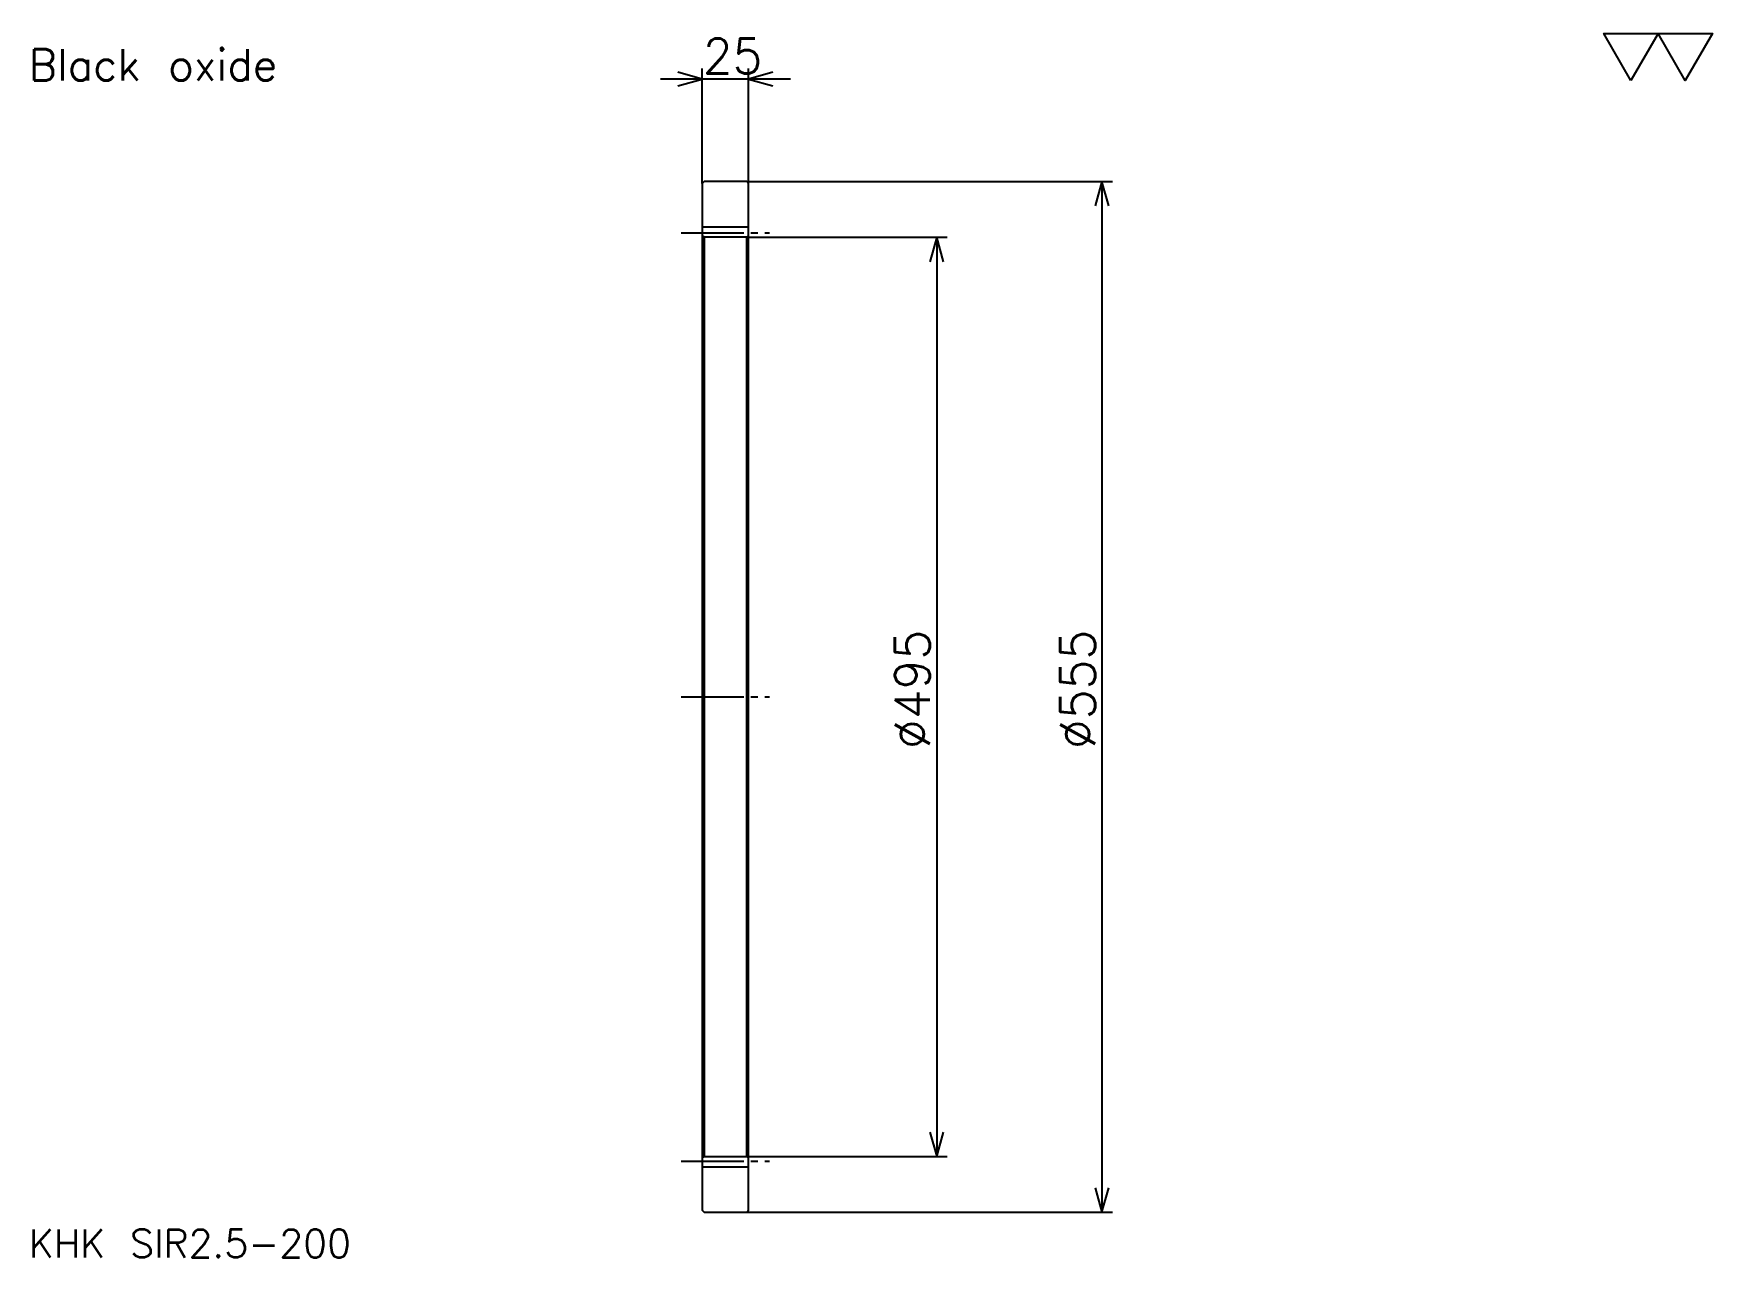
# Model space of a CAD drawing. Extents: x 40 to 944, y 41 to 700.
import ezdxf

# ---------------------------------------------------------------- set-up
doc = ezdxf.new("R2010")
doc.units = 0
doc.linetypes.add('DASHDOT', pattern=[45, 33.75, -3.75, 3.75, -3.75])
doc.layers.get('0').update_dxf_attribs({"linetype": 'CONTINUOUS'})
doc.layers.add('DASHDOT', color=6, linetype='DASHDOT')
doc.styles.add('KANJI', font='TXT', dxfattribs={"bigfont": 'BIGFONT'})

msp = doc.modelspace()

# ---------------------------------------------------------------- linework, layer by layer
at = {"color": 5}
for p, q in [((400, 619.625), (400, 681.5)), ((425, 619.625), (425, 681.5)), ((447.5, 675.875), (377.5, 675.875)), ((424, 620.625), (620.875, 620.625)), ((615.25, 620.625), (615.25, 65.625)), ((425, 590.625), (531.875, 590.625)), ((526.25, 590.625), (526.25, 95.625)), ((425, 95.625), (531.875, 95.625)), ((424, 65.625), (620.875, 65.625))]:
    msp.add_line(p, q, dxfattribs=at)
at = {"color": 4}
for p, q in [((400, 596.25), (425, 596.25)), ((425, 591.625), (424, 590.625)), ((400, 94.625), (401, 95.625)), ((425, 94.625), (424, 95.625)), ((400, 90), (425, 90))]:
    msp.add_line(p, q, dxfattribs=at)
at = {"color": 7}
msp.add_lwpolyline([(900, 675), (885.375, 700.35), (943.875, 700.35), (929.25, 675), (914.625, 700.35), (900, 675)], dxfattribs=at)
at = {"color": 5}
for points in [[(386.875, 672.125), (400, 675.875), (386.875, 679.625)], [(438.125, 679.625), (425, 675.875), (438.125, 672.125)], [(619, 607.5), (615.25, 620.625), (611.5, 607.5)], [(530, 577.5), (526.25, 590.625), (522.5, 577.5)], [(522.5, 108.75), (526.25, 95.625), (530, 108.75)], [(611.5, 78.75), (615.25, 65.625), (619, 78.75)]]:
    msp.add_lwpolyline(points, dxfattribs=at)
at = {"color": 4}
for points in [[(400, 94.625), (400, 66.625), (401, 65.625), (424, 65.625), (425, 66.625), (425, 619.625), (424, 620.625), (401, 620.625), (400, 619.625), (400, 94.625)], [(400, 591.625), (401, 590.625), (401, 95.625), (424, 95.625), (424, 590.625), (401, 590.625)]]:
    msp.add_lwpolyline(points, dxfattribs=at)
at = {"layer": 'DASHDOT', "color": 7}
for p, q in [((388.75, 593.125), (436.25, 593.125)), ((388.75, 343.125), (436.25, 343.125)), ((388.75, 93.125), (436.25, 93.125))]:
    msp.add_line(p, q, dxfattribs=at)

# ---------------------------------------------------------------- texts
at = {"color": 7, "style": 'KANJI'}
for s, height, p in [('25', 18.75, (400.3125, 678.875)), ('Black oxide', 16.875, (37.5, 675)), ('KHK SIR2.5-200', 15, (37.5, 41.25))]:
    msp.add_text(s, height=height, dxfattribs=at).set_placement(p)
for s, p in [('%%c495', (522.5, 315)), ('%%c555', (611.5, 315))]:
    msp.add_text(s, height=18.75, rotation=90, dxfattribs=at).set_placement(p)

doc.saveas('drawing.dxf')
